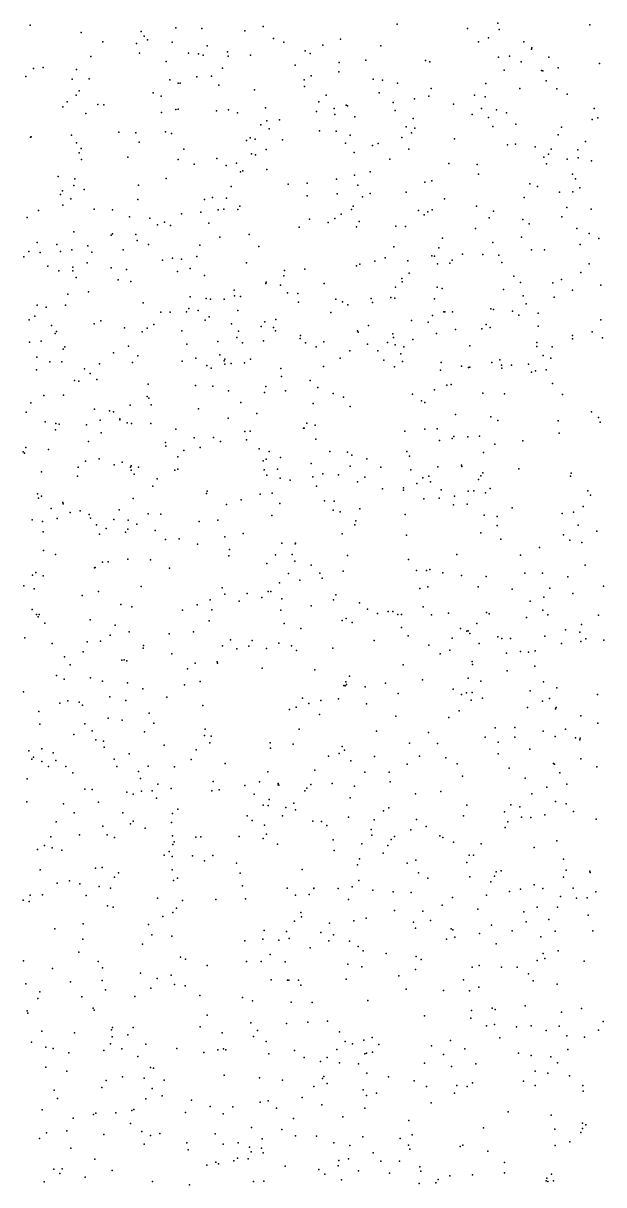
# Model space of a CAD drawing. Extents: x 2 to 99999, y 0 to 49999.
# Drawn here: x 87501 to 93745, y 37499 to 49996 of the extents above; entities that cross this region are included whole.
import ezdxf

# ---------------------------------------------------------------- set-up
doc = ezdxf.new("R2010")
doc.units = 0
doc.header["$MEASUREMENT"] = 0
doc.layers.add('points', color=50, linetype='Continuous')

msp = doc.modelspace()

# ---------------------------------------------------------------- linework, layer by layer
at = {"layer": 'points', "color": 3}
for p in [(92604, 49996, 1), (87576, 49975, 53), (88123, 49895, 77), (88768, 49909, 14), (89141, 49948, 16), (89423, 49941, 8), (89886, 49913, 58), (90080, 49963, 76), (91524, 49987, 1), (92279, 49941, 85), (92619, 49929, 61), (93597, 49980, 35), (88357, 49798, 88), (88719, 49778, 50), (88800, 49856, 65), (88836, 49819, 22), (89103, 49792, 86), (89478, 49755, 58), (90194, 49833, 12), (90304, 49791, 6), (90724, 49760, 51), (90912, 49825, 39), (91349, 49753, 35), (92396, 49797, 67), (92505, 49840, 95), (92886, 49797, 72), (88228, 49640, 76), (88753, 49674, 91), (89278, 49675, 48), (89387, 49669, 19), (89436, 49652, 71), (89699, 49690, 90), (89706, 49643, 51), (89944, 49653, 51), (90534, 49698, 81), (90586, 49670, 39), (92614, 49631, 69), (92731, 49643, 37), (92967, 49718, 37), (92972, 49731, 66), (93155, 49630, 24), (87611, 49508, 35), (87717, 49520, 45), (88075, 49500, 69), (89038, 49586, 40), (89643, 49513, 25), (90426, 49544, 99), (90899, 49575, 18), (91186, 49600, 14), (91828, 49596, 42), (91873, 49582, 84), (92675, 49492, 26), (92857, 49582, 55), (93255, 49517, 31), (93698, 49562, 23), (87528, 49424, 88), (88029, 49396, 5), (88211, 49400, 44), (89079, 49388, 44), (89368, 49421, 14), (89527, 49427, 69), (90524, 49386, 44), (90599, 49432, 52), (90894, 49472, 49), (91266, 49393, 80), (91365, 49385, 42), (93076, 49488, 50), (93090, 49485, 81), (93125, 49377, 37), (88103, 49270, 83), (88899, 49246, 40), (89167, 49353, 89), (89190, 49350, 91), (89604, 49331, 2), (89988, 49281, 52), (90525, 49317, 37), (91328, 49246, 42), (91526, 49350, 54), (91888, 49295, 22), (92478, 49347, 79), (92844, 49296, 90), (93240, 49291, 64), (87975, 49151, 89), (88072, 49224, 86), (88302, 49123, 5), (88368, 49117, 75), (88983, 49210, 33), (90680, 49152, 42), (90758, 49224, 73), (90975, 49114, 30), (91479, 49142, 68), (91711, 49184, 75), (91864, 49210, 16), (92128, 49125, 10), (92353, 49224, 52), (92468, 49205, 6), (93351, 49235, 32), (87928, 49096, 23), (88175, 49025, 37), (88988, 49036, 17), (89143, 49067, 13), (89168, 49073, 45), (89579, 49054, 21), (89709, 49065, 35), (89806, 49032, 89), (90105, 49087, 0), (90655, 49045, 21), (90844, 49079, 41), (90854, 49015, 74), (90987, 49109, 78), (91501, 49059, 34), (92330, 49014, 94), (92429, 49079, 25), (92590, 49065, 94), (92700, 49033, 14), (93643, 49079, 16), (90058, 48905, 53), (90122, 48947, 76), (90258, 48956, 23), (91068, 48988, 35), (91618, 48881, 48), (91694, 48972, 53), (91712, 48869, 94), (92505, 48984, 57), (92553, 48885, 66), (92800, 48910, 68), (93289, 48878, 82), (93620, 48960, 12), (93680, 48979, 7), (87580, 48770, 99), (87588, 48775, 34), (88020, 48793, 23), (88531, 48826, 86), (88711, 48818, 75), (89030, 48828, 61), (89096, 48810, 9), (89942, 48764, 87), (89997, 48749, 14), (90146, 48862, 7), (90290, 48742, 44), (90687, 48837, 61), (90867, 48835, 20), (91018, 48792, 3), (91572, 48767, 48), (91676, 48816, 70), (92138, 48751, 4), (93256, 48796, 6), (88074, 48709, 37), (88124, 48650, 22), (88749, 48716, 9), (89228, 48643, 15), (89904, 48735, 14), (90113, 48637, 78), (90966, 48705, 55), (91258, 48680, 95), (91317, 48702, 20), (91649, 48641, 35), (92711, 48689, 36), (92797, 48696, 21), (93009, 48665, 41), (93179, 48641, 70), (93467, 48633, 59), (93549, 48723, 12), (88102, 48601, 41), (88129, 48532, 85), (88627, 48555, 34), (89167, 48531, 38), (89582, 48540, 57), (89794, 48492, 27), (89957, 48593, 62), (89999, 48579, 74), (91059, 48605, 61), (91444, 48535, 2), (93099, 48556, 23), (93152, 48588, 42), (93350, 48535, 56), (93469, 48549, 41), (93613, 48516, 40), (89339, 48479, 69), (89685, 48464, 71), (89837, 48399, 62), (89864, 48409, 52), (90121, 48423, 41), (91231, 48396, 71), (92077, 48487, 56), (92382, 48477, 82), (92398, 48373, 88), (93130, 48485, 11), (93410, 48374, 34), (87875, 48348, 8), (88046, 48249, 41), (88056, 48324, 10), (88741, 48253, 72), (89037, 48327, 2), (90349, 48266, 0), (90556, 48274, 95), (90871, 48320, 59), (91063, 48363, 97), (91099, 48254, 84), (91819, 48286, 15), (91897, 48301, 24), (92951, 48268, 15), (93033, 48241, 99), (93441, 48322, 31), (87901, 48153, 5), (87922, 48194, 13), (88156, 48208, 36), (89538, 48122, 6), (89736, 48239, 68), (90556, 48139, 34), (90877, 48160, 27), (91151, 48128, 58), (91231, 48164, 68), (91621, 48180, 77), (92890, 48121, 77), (93268, 48180, 11), (93414, 48181, 18), (93487, 48224, 8), (87927, 48038, 48), (88014, 48108, 43), (88264, 47997, 33), (88462, 47990, 42), (88734, 48099, 55), (89452, 48101, 42), (89597, 47990, 58), (89657, 47997, 9), (89687, 48113, 88), (89810, 47993, 70), (89832, 48030, 85), (91032, 47994, 54), (91048, 48028, 84), (92032, 48106, 76), (92377, 48029, 69), (93348, 48013, 21), (93610, 47996, 19), (87545, 47905, 83), (87667, 47981, 54), (88643, 47912, 84), (88862, 47899, 43), (89205, 47944, 7), (89410, 47963, 45), (90580, 47887, 34), (90852, 47897, 70), (90920, 47943, 5), (91115, 47865, 10), (91754, 47981, 100), (91815, 47934, 18), (91854, 47969, 78), (91898, 47987, 39), (92512, 47901, 22), (92559, 47976, 84), (92876, 47884, 90), (93295, 47913, 57), (88045, 47752, 51), (88944, 47827, 91), (89020, 47855, 35), (89086, 47820, 34), (89496, 47847, 16), (90470, 47802, 75), (90782, 47854, 1), (91087, 47805, 39), (91507, 47813, 4), (91611, 47808, 13), (92367, 47788, 76), (92943, 47837, 60), (93456, 47789, 58), (87650, 47638, 36), (88448, 47718, 2), (88460, 47730, 74), (88712, 47722, 26), (88725, 47660, 99), (88850, 47616, 13), (89614, 47696, 10), (89931, 47722, 80), (92010, 47683, 89), (92553, 47639, 71), (92862, 47693, 69), (93493, 47615, 1), (93588, 47734, 71), (93692, 47682, 78), (87560, 47540, 85), (87682, 47530, 66), (87864, 47614, 37), (87902, 47540, 14), (88025, 47557, 9), (88196, 47602, 44), (88239, 47533, 87), (88575, 47560, 88), (89399, 47607, 13), (90035, 47595, 31), (91486, 47591, 62), (91896, 47494, 71), (91925, 47491, 64), (91972, 47581, 79), (92224, 47512, 25), (92446, 47508, 77), (92618, 47501, 4), (92968, 47560, 42), (93109, 47558, 26), (87506, 47484, 0), (87767, 47384, 6), (88035, 47371, 62), (88188, 47420, 66), (89000, 47448, 81), (89105, 47467, 97), (89204, 47457, 90), (89370, 47488, 56), (89904, 47417, 87), (91085, 47386, 19), (91123, 47405, 98), (91281, 47438, 92), (91393, 47472, 22), (91636, 47439, 60), (91956, 47409, 62), (92089, 47414, 13), (92114, 47446, 37), (92648, 47422, 56), (93588, 47407, 43), (87885, 47332, 52), (88034, 47334, 50), (88070, 47259, 4), (88447, 47363, 16), (88611, 47347, 45), (89162, 47327, 10), (89298, 47359, 42), (89450, 47282, 21), (90305, 47277, 13), (90310, 47335, 5), (90529, 47351, 94), (91574, 47249, 56), (91651, 47308, 28), (92778, 47276, 74), (93499, 47315, 95), (88521, 47234, 82), (88660, 47218, 30), (89768, 47125, 95), (90109, 47196, 37), (90113, 47210, 20), (90269, 47179, 99), (90738, 47195, 77), (91506, 47158, 38), (91576, 47215, 35), (91954, 47157, 52), (92008, 47143, 60), (92667, 47131, 28), (92849, 47207, 10), (93196, 47203, 36), (93289, 47238, 39), (93408, 47123, 80), (93712, 47180, 35), (87980, 47082, 91), (88204, 47105, 26), (89296, 47053, 32), (89469, 47036, 82), (89516, 47029, 71), (89662, 47029, 35), (89774, 47062, 57), (89837, 47057, 33), (90342, 47095, 52), (90454, 47088, 10), (90460, 46997, 22), (90862, 47027, 68), (90936, 46998, 91), (91243, 47036, 43), (91256, 46992, 71), (91454, 47044, 55), (91498, 47037, 6), (91925, 47031, 54), (92879, 47064, 43), (93212, 47049, 13), (87652, 46962, 94), (87747, 46941, 10), (87954, 46963, 36), (88792, 46987, 18), (88982, 46889, 69), (89081, 46889, 7), (89258, 46891, 15), (89281, 46928, 13), (89382, 46905, 65), (89811, 46905, 94), (90809, 46884, 87), (90992, 46966, 91), (92024, 46890, 38), (92036, 46892, 81), (92118, 46892, 57), (92529, 46924, 17), (92560, 46915, 50), (92763, 46900, 57), (92911, 46977, 26), (93039, 46877, 69), (87566, 46806, 33), (87626, 46846, 78), (87806, 46746, 71), (88265, 46763, 39), (88335, 46794, 37), (88905, 46756, 44), (89458, 46803, 100), (89501, 46836, 75), (89741, 46764, 3), (90098, 46785, 65), (90219, 46808, 87), (91216, 46745, 34), (91677, 46798, 87), (91855, 46780, 21), (91904, 46851, 25), (92481, 46755, 29), (92833, 46856, 11), (93715, 46804, 5), (87845, 46659, 85), (87858, 46681, 44), (88591, 46718, 3), (88782, 46677, 64), (88835, 46714, 10), (89208, 46686, 14), (89798, 46615, 78), (89818, 46682, 77), (90059, 46734, 3), (90193, 46723, 12), (90213, 46688, 56), (90484, 46636, 4), (91096, 46687, 84), (91102, 46672, 79), (91477, 46653, 53), (91484, 46616, 66), (91947, 46660, 29), (92152, 46700, 77), (92435, 46710, 64), (92522, 46723, 45), (93038, 46737, 48), (93408, 46635, 40), (93620, 46676, 76), (87568, 46565, 92), (87693, 46576, 77), (87947, 46514, 61), (88634, 46521, 35), (89262, 46543, 22), (89595, 46573, 24), (89860, 46557, 80), (90084, 46581, 57), (90481, 46603, 15), (90537, 46558, 38), (90651, 46516, 71), (90733, 46567, 36), (91205, 46542, 96), (91419, 46561, 25), (91502, 46536, 16), (91593, 46513, 71), (91692, 46593, 83), (92304, 46524, 19), (93024, 46519, 41), (93025, 46561, 26), (93190, 46513, 13), (93410, 46602, 46), (93731, 46610, 10), (87646, 46402, 87), (87931, 46489, 85), (88473, 46451, 17), (88734, 46417, 72), (89356, 46393, 44), (89617, 46427, 34), (89661, 46365, 27), (89671, 46382, 15), (89946, 46381, 70), (90911, 46392, 86), (91014, 46472, 6), (91314, 46473, 57), (91381, 46372, 78), (91563, 46440, 53), (92628, 46374, 50), (93092, 46420, 46), (93175, 46393, 35), (87643, 46267, 2), (87787, 46354, 20), (87915, 46354, 75), (88161, 46277, 2), (88321, 46331, 19), (88677, 46346, 86), (89209, 46361, 3), (89475, 46315, 5), (89523, 46284, 27), (89669, 46327, 2), (89736, 46337, 59), (89881, 46344, 6), (90272, 46281, 1), (90732, 46303, 11), (91495, 46299, 56), (91582, 46356, 43), (91989, 46262, 77), (91997, 46345, 52), (92216, 46308, 0), (92290, 46292, 40), (92306, 46296, 3), (92541, 46347, 15), (92646, 46317, 68), (92647, 46287, 47), (92753, 46317, 81), (92935, 46330, 99), (92967, 46241, 24), (93011, 46257, 47), (93126, 46269, 7), (88053, 46152, 64), (88100, 46145, 82), (88221, 46228, 47), (88292, 46165, 45), (90279, 46195, 88), (90586, 46154, 39), (93194, 46121, 70), (87722, 45991, 71), (87934, 45996, 5), (88843, 46112, 93), (89355, 46097, 1), (89540, 46091, 94), (89708, 46042, 52), (90096, 46022, 15), (90109, 46088, 12), (90322, 46041, 97), (90668, 46077, 54), (90836, 46014, 64), (91687, 46007, 88), (91923, 46052, 18), (92056, 46102, 77), (92103, 46109, 76), (92444, 46016, 76), (92677, 46010, 22), (93302, 46002, 42), (87584, 45913, 96), (88651, 45888, 64), (88833, 45981, 18), (88853, 45962, 74), (88877, 45891, 33), (89840, 45916, 26), (90619, 45906, 30), (90945, 45975, 76), (91017, 45873, 60), (91784, 45934, 44), (91821, 45916, 88), (87532, 45812, 82), (88269, 45844, 81), (88429, 45827, 37), (88472, 45814, 73), (89387, 45848, 66), (89705, 45746, 22), (90014, 45797, 40), (92149, 45788, 67), (92529, 45761, 0), (93613, 45816, 15), (93688, 45754, 96), (87737, 45708, 19), (87848, 45622, 38), (87853, 45690, 14), (87888, 45683, 20), (88181, 45674, 89), (88329, 45724, 98), (88539, 45739, 76), (88541, 45731, 10), (88619, 45696, 64), (88664, 45689, 1), (88874, 45690, 33), (89143, 45629, 24), (90515, 45639, 16), (90522, 45641, 4), (90552, 45695, 69), (90641, 45672, 78), (91821, 45629, 59), (91954, 45632, 59), (92606, 45721, 13), (93255, 45719, 29), (93705, 45703, 95), (88203, 45496, 75), (88339, 45589, 22), (89340, 45534, 16), (89548, 45539, 72), (89624, 45495, 8), (89885, 45603, 23), (89903, 45515, 57), (89941, 45606, 13), (90649, 45522, 45), (91605, 45608, 47), (91977, 45508, 40), (92115, 45527, 17), (92133, 45550, 46), (92284, 45546, 67), (92407, 45555, 40), (92874, 45503, 25), (93265, 45585, 54), (87501, 45384, 38), (87515, 45369, 84), (87528, 45430, 56), (87771, 45410, 100), (89032, 45485, 49), (89035, 45446, 68), (89230, 45399, 2), (89405, 45432, 44), (90038, 45418, 93), (90145, 45389, 88), (90799, 45389, 79), (90987, 45381, 40), (91626, 45390, 28), (92452, 45377, 95), (92572, 45469, 27), (88172, 45286, 57), (88317, 45311, 25), (88479, 45246, 75), (88566, 45274, 63), (89163, 45330, 22), (90082, 45289, 93), (90114, 45305, 51), (90267, 45325, 88), (90599, 45260, 62), (91037, 45350, 23), (91197, 45309, 60), (91655, 45340, 23), (92215, 45240, 19), (87699, 45170, 73), (88084, 45122, 46), (88093, 45221, 91), (88655, 45221, 44), (88661, 45189, 76), (88663, 45233, 90), (88693, 45145, 75), (88741, 45220, 78), (89130, 45189, 65), (89164, 45198, 7), (90092, 45190, 14), (90121, 45133, 46), (90237, 45200, 44), (90722, 45150, 59), (90892, 45136, 37), (91017, 45231, 8), (91346, 45219, 33), (91670, 45191, 50), (91865, 45124, 100), (91961, 45222, 68), (92217, 45229, 20), (92424, 45127, 29), (92443, 45158, 58), (92831, 45203, 11), (93388, 45122, 1), (93393, 45156, 99), (88895, 45016, 16), (88941, 45094, 89), (90263, 45100, 93), (90372, 45080, 57), (90617, 45115, 70), (90655, 45017, 100), (91097, 45062, 5), (91175, 45114, 55), (91592, 44997, 27), (91735, 45044, 59), (91799, 45104, 86), (91880, 45063, 83), (92396, 45087, 98), (87655, 44934, 3), (87666, 44885, 63), (87698, 44908, 10), (88682, 44883, 45), (89473, 44935, 32), (89478, 44962, 49), (89845, 44868, 94), (90049, 44930, 62), (90178, 44942, 85), (91364, 44988, 59), (91590, 44974, 20), (91811, 44879, 22), (91976, 44887, 25), (91997, 44975, 24), (92141, 44908, 96), (92285, 44961, 83), (92349, 44964, 70), (92473, 44943, 51), (92525, 44990, 19), (93575, 44966, 55), (93603, 44919, 44), (87800, 44775, 19), (87926, 44840, 30), (87931, 44825, 57), (88115, 44751, 86), (88533, 44760, 33), (89687, 44819, 89), (90260, 44829, 99), (90741, 44859, 83), (90833, 44758, 84), (90845, 44853, 62), (91122, 44771, 60), (92128, 44815, 21), (92276, 44822, 35), (92761, 44783, 87), (93523, 44796, 74), (87597, 44655, 22), (87707, 44636, 66), (87865, 44666, 70), (88006, 44732, 88), (88211, 44711, 12), (88226, 44673, 66), (88477, 44657, 58), (88629, 44649, 50), (88845, 44719, 42), (88980, 44716, 90), (89394, 44634, 56), (89594, 44651, 83), (90175, 44701, 33), (90911, 44739, 72), (91080, 44644, 67), (91609, 44712, 46), (92459, 44703, 9), (92597, 44688, 20), (93298, 44721, 77), (93420, 44735, 93), (87717, 44524, 98), (88290, 44598, 45), (88321, 44498, 98), (88393, 44560, 40), (88600, 44519, 31), (88627, 44554, 48), (88724, 44607, 8), (88919, 44538, 65), (89867, 44506, 44), (90931, 44501, 12), (91069, 44598, 99), (92424, 44513, 41), (92600, 44594, 25), (93312, 44493, 33), (93469, 44596, 64), (93671, 44530, 96), (89032, 44443, 75), (89178, 44450, 12), (89375, 44391, 66), (89668, 44470, 60), (90284, 44404, 60), (90425, 44395, 91), (90430, 44402, 70), (91623, 44487, 20), (92637, 44447, 85), (93381, 44434, 6), (93510, 44411, 78), (87720, 44323, 5), (87849, 44281, 59), (89711, 44265, 29), (89721, 44335, 19), (90214, 44277, 4), (90394, 44282, 8), (90987, 44269, 97), (92166, 44282, 34), (92848, 44273, 53), (93054, 44357, 38), (88266, 44138, 11), (88274, 44142, 49), (88354, 44198, 66), (88416, 44200, 8), (88625, 44230, 30), (88869, 44224, 13), (89075, 44133, 70), (90120, 44184, 86), (90424, 44208, 34), (90597, 44164, 14), (91644, 44225, 34), (91875, 44120, 28), (93546, 44165, 26), (87599, 44057, 22), (87638, 44087, 76), (87716, 44052, 20), (90354, 44075, 35), (90475, 44004, 35), (90691, 44080, 24), (90716, 44026, 95), (90943, 44101, 94), (91730, 44107, 60), (91838, 44108, 39), (92013, 44084, 84), (92215, 44053, 89), (92479, 44045, 16), (92895, 44080, 33), (93085, 44081, 96), (93357, 44039, 81), (87508, 43944, 2), (87617, 43910, 29), (88312, 43882, 44), (88768, 43936, 90), (89640, 43920, 56), (90135, 43881, 61), (90165, 43881, 72), (90257, 43974, 21), (91765, 43914, 69), (91853, 43931, 81), (92394, 43932, 91), (92761, 43907, 1), (93164, 43917, 3), (93744, 43940, 80), (88135, 43839, 53), (88549, 43741, 93), (89512, 43791, 60), (89670, 43853, 0), (89822, 43779, 93), (89910, 43860, 52), (90067, 43819, 73), (90281, 43805, 61), (90838, 43793, 39), (90862, 43845, 52), (91117, 43760, 33), (92952, 43779, 10), (93102, 43823, 13), (93411, 43861, 63), (87598, 43689, 3), (87644, 43634, 53), (87671, 43635, 69), (88668, 43718, 63), (89214, 43683, 27), (89371, 43740, 10), (89531, 43686, 32), (90273, 43682, 75), (90599, 43729, 69), (91204, 43691, 57), (91313, 43645, 15), (91427, 43666, 56), (91476, 43667, 10), (91531, 43634, 89), (91569, 43636, 24), (91802, 43716, 71), (91891, 43631, 7), (92076, 43648, 48), (92485, 43656, 21), (92511, 43643, 12), (93090, 43680, 83), (93145, 43630, 46), (93687, 43627, 78), (87661, 43610, 58), (87734, 43542, 30), (88220, 43578, 38), (88491, 43520, 34), (89500, 43566, 9), (90307, 43539, 8), (90933, 43569, 31), (90974, 43593, 13), (91038, 43550, 73), (91569, 43495, 20), (92380, 43537, 79), (92915, 43604, 34), (93505, 43527, 97), (87517, 43384, 66), (88436, 43413, 14), (88639, 43447, 69), (89070, 43428, 38), (89333, 43447, 71), (90487, 43485, 14), (91643, 43405, 63), (92115, 43379, 58), (92204, 43486, 75), (92272, 43455, 57), (92286, 43458, 43), (92303, 43430, 27), (92605, 43396, 80), (92649, 43378, 52), (92743, 43378, 3), (93110, 43401, 80), (93333, 43471, 84), (93486, 43443, 25), (93553, 43373, 39), (87811, 43322, 47), (88189, 43342, 3), (88331, 43349, 23), (88792, 43272, 69), (88796, 43301, 94), (89646, 43299, 38), (89732, 43363, 29), (89798, 43265, 50), (89929, 43294, 75), (89965, 43356, 64), (90118, 43268, 97), (90249, 43325, 97), (90386, 43299, 75), (90442, 43247, 12), (90830, 43274, 88), (91276, 43356, 28), (91862, 43305, 43), (92089, 43251, 85), (92406, 43324, 29), (93007, 43243, 77), (93289, 43323, 98), (93497, 43344, 91), (93745, 43358, 23), (87946, 43179, 27), (88147, 43233, 42), (88563, 43144, 68), (88585, 43148, 12), (88617, 43138, 59), (89101, 43210, 56), (89586, 43124, 78), (91987, 43211, 40), (92330, 43130, 40), (92698, 43219, 22), (92848, 43235, 25), (92934, 43228, 79), (88006, 43095, 78), (89269, 43050, 68), (89349, 43113, 24), (89589, 43111, 24), (90071, 43058, 43), (90638, 43040, 32), (91589, 43093, 7), (92333, 43097, 22), (92707, 43028, 42), (93002, 43078, 81), (87859, 42980, 53), (87940, 42939, 68), (88226, 42955, 52), (88354, 42918, 55), (88623, 42899, 75), (89235, 42877, 20), (89403, 42913, 55), (90951, 42871, 77), (90965, 42866, 91), (90970, 42912, 85), (90977, 42881, 25), (91009, 42972, 43), (91399, 42896, 55), (91794, 42931, 8), (92288, 42951, 8), (92423, 42917, 55), (93096, 42910, 6), (87505, 42802, 41), (88434, 42750, 54), (88788, 42836, 96), (89047, 42747, 37), (91177, 42855, 30), (91533, 42786, 6), (92125, 42833, 94), (92214, 42775, 88), (92268, 42792, 81), (92330, 42797, 13), (92954, 42815, 24), (93241, 42847, 29), (93676, 42774, 17), (87894, 42682, 75), (87981, 42706, 97), (88104, 42691, 54), (88137, 42661, 88), (88604, 42708, 3), (89431, 42657, 29), (90436, 42638, 39), (90503, 42735, 52), (90574, 42678, 11), (90702, 42708, 54), (90892, 42728, 17), (91193, 42672, 86), (92320, 42713, 19), (92440, 42734, 74), (92925, 42636, 39), (93086, 42701, 37), (93161, 42730, 48), (93225, 42620, 29), (93232, 42634, 98), (87668, 42590, 2), (88414, 42520, 70), (88564, 42497, 37), (88855, 42575, 94), (90364, 42614, 38), (90689, 42559, 37), (91509, 42542, 26), (92077, 42525, 69), (92190, 42598, 22), (93497, 42544, 69), (87679, 42455, 82), (88163, 42459, 95), (88241, 42383, 38), (88805, 42373, 35), (88904, 42466, 86), (89458, 42400, 58), (90468, 42402, 46), (91300, 42380, 59), (91861, 42367, 43), (92577, 42417, 16), (92787, 42420, 12), (93094, 42378, 93), (93333, 42401, 32), (93681, 42466, 4), (88045, 42344, 68), (88281, 42285, 67), (88365, 42272, 77), (89451, 42333, 33), (89507, 42254, 67), (89521, 42325, 51), (90156, 42253, 49), (91654, 42251, 92), (91957, 42248, 47), (92470, 42314, 68), (92609, 42261, 81), (92790, 42315, 83), (93223, 42323, 64), (93442, 42309, 12), (93486, 42285, 37), (93490, 42305, 15), (87562, 42169, 60), (87700, 42189, 21), (87824, 42147, 24), (88371, 42206, 73), (88641, 42134, 55), (89018, 42228, 2), (89361, 42180, 25), (90159, 42198, 29), (90405, 42241, 10), (90900, 42140, 68), (90930, 42215, 94), (90957, 42174, 21), (92611, 42136, 78), (92949, 42186, 4), (87594, 42078, 3), (87610, 42099, 67), (87700, 42053, 91), (87772, 41999, 46), (87851, 42063, 50), (87958, 41998, 57), (88480, 42080, 6), (88506, 41998, 15), (88845, 42002, 39), (89128, 41997, 79), (89309, 42075, 47), (89674, 42033, 56), (90784, 42111, 69), (91026, 42061, 8), (91279, 42107, 45), (91629, 42023, 61), (91764, 42109, 36), (92047, 42094, 39), (92170, 42027, 52), (93206, 42030, 5), (93217, 42026, 86), (93498, 42083, 94), (93672, 41996, 30), (87544, 41867, 41), (88035, 41931, 57), (88741, 41946, 54), (88762, 41870, 2), (90131, 41941, 13), (90639, 41959, 36), (91174, 41940, 65), (91437, 41939, 51), (92224, 41896, 18), (92729, 41981, 94), (92899, 41874, 33), (93273, 41933, 0), (88165, 41756, 43), (88242, 41752, 68), (88947, 41808, 85), (89092, 41762, 88), (89545, 41838, 43), (89609, 41749, 72), (89884, 41796, 0), (90041, 41833, 84), (90242, 41803, 32), (90244, 41817, 84), (90249, 41799, 41), (90552, 41768, 17), (90593, 41804, 41), (90823, 41815, 10), (91063, 41787, 27), (91449, 41834, 91), (93134, 41777, 31), (93348, 41810, 63), (87538, 41619, 41), (88312, 41617, 38), (88614, 41724, 67), (88683, 41700, 84), (88773, 41733, 78), (88888, 41736, 8), (88936, 41657, 62), (89531, 41736, 83), (89986, 41701, 48), (90145, 41643, 64), (90531, 41736, 13), (91019, 41664, 37), (91720, 41704, 95), (91991, 41729, 29), (92971, 41706, 17), (93227, 41622, 84), (87933, 41599, 42), (88048, 41501, 85), (88571, 41502, 97), (89105, 41493, 45), (89164, 41541, 68), (90082, 41582, 82), (90135, 41579, 62), (90325, 41558, 74), (90411, 41605, 91), (90428, 41532, 9), (91377, 41522, 57), (91432, 41556, 48), (92273, 41583, 49), (92678, 41512, 0), (92744, 41587, 16), (92843, 41564, 15), (93340, 41598, 69), (93419, 41514, 51), (87856, 41403, 81), (88653, 41382, 24), (88685, 41410, 39), (89096, 41397, 93), (89910, 41469, 49), (89964, 41420, 28), (90097, 41369, 99), (90288, 41467, 16), (90615, 41410, 15), (90708, 41407, 46), (90999, 41456, 80), (91275, 41427, 54), (91730, 41428, 67), (92237, 41469, 86), (92712, 41405, 30), (92861, 41454, 96), (92961, 41452, 18), (93112, 41479, 72), (93664, 41433, 77), (87797, 41241, 71), (88105, 41265, 18), (88358, 41359, 68), (88405, 41265, 44), (88814, 41337, 35), (89107, 41254, 6), (89822, 41248, 28), (90116, 41270, 17), (90767, 41366, 2), (91243, 41322, 63), (91250, 41259, 13), (91495, 41245, 53), (91671, 41317, 33), (91836, 41355, 38), (91981, 41253, 95), (92686, 41342, 39), (87729, 41148, 76), (87813, 41123, 69), (88482, 41234, 45), (89109, 41159, 18), (89123, 41188, 17), (89358, 41240, 95), (89411, 41241, 62), (90080, 41226, 3), (90235, 41165, 87), (90833, 41212, 46), (91142, 41166, 93), (91423, 41151, 86), (91460, 41213, 38), (92014, 41236, 29), (92129, 41186, 64), (92425, 41169, 67), (92997, 41128, 37), (93240, 41199, 69), (87656, 41106, 16), (87917, 41100, 55), (89016, 41045, 60), (89069, 41085, 15), (89103, 41030, 1), (89323, 41037, 71), (89540, 41042, 8), (90845, 41095, 23), (91119, 41007, 48), (91371, 41068, 57), (92299, 41044, 6), (92344, 41046, 36), (93313, 41003, 13), (87684, 40888, 52), (88279, 40904, 29), (88351, 40913, 24), (89104, 40886, 86), (89450, 40984, 31), (89794, 40961, 2), (90502, 40892, 99), (91096, 40941, 62), (91630, 40958, 99), (91723, 40990, 95), (92273, 40966, 96), (92643, 40876, 46), (93342, 40884, 42), (93595, 40873, 14), (87865, 40745, 83), (87999, 40770, 27), (88484, 40809, 15), (88524, 40857, 71), (89118, 40772, 15), (89160, 40798, 80), (89835, 40851, 62), (91109, 40774, 81), (91751, 40855, 60), (91852, 40797, 73), (92305, 40812, 66), (92529, 40760, 3), (92571, 40818, 51), (92587, 40865, 30), (93312, 40808, 67), (93600, 40860, 53), (87574, 40616, 8), (87710, 40617, 91), (88111, 40736, 6), (88319, 40710, 14), (88440, 40691, 68), (89859, 40715, 73), (90340, 40689, 75), (90577, 40622, 69), (90625, 40690, 36), (90626, 40687, 12), (90887, 40688, 95), (91040, 40703, 82), (91261, 40668, 89), (91479, 40651, 54), (91674, 40645, 20), (92731, 40655, 67), (92850, 40678, 15), (92996, 40725, 15), (93091, 40687, 66), (93416, 40689, 94), (93660, 40651, 47), (87502, 40561, 95), (87566, 40546, 60), (88177, 40613, 90), (88407, 40500, 3), (88945, 40584, 88), (89214, 40559, 35), (89572, 40567, 25), (89892, 40576, 59), (90430, 40616, 98), (91000, 40567, 75), (92007, 40506, 1), (92119, 40591, 25), (92483, 40614, 60), (93280, 40601, 33), (93452, 40582, 8), (93566, 40585, 56), (88468, 40487, 52), (89002, 40386, 96), (89111, 40427, 57), (89148, 40477, 77), (90486, 40428, 67), (90494, 40383, 25), (91188, 40369, 79), (91495, 40451, 93), (91798, 40444, 23), (92391, 40463, 36), (92884, 40436, 20), (93027, 40485, 65), (93247, 40487, 30), (93577, 40401, 84), (87840, 40252, 82), (88145, 40305, 40), (88849, 40299, 78), (90418, 40337, 88), (90794, 40315, 32), (91056, 40338, 44), (91698, 40324, 15), (91721, 40261, 43), (91883, 40343, 21), (92105, 40252, 42), (92123, 40242, 98), (92538, 40294, 21), (92911, 40327, 65), (93153, 40354, 32), (88141, 40142, 53), (88883, 40188, 24), (89098, 40175, 10), (89885, 40122, 11), (90079, 40143, 96), (90094, 40236, 34), (90251, 40131, 92), (90331, 40223, 18), (90362, 40148, 4), (90703, 40212, 54), (90789, 40124, 26), (90837, 40188, 73), (91010, 40120, 37), (92055, 40143, 36), (92144, 40165, 18), (92407, 40204, 90), (92759, 40233, 32), (93069, 40166, 82), (93222, 40228, 23), (93626, 40230, 41), (88100, 40002, 70), (88783, 40088, 53), (90587, 40049, 34), (91103, 40064, 81), (91158, 40016, 42), (92587, 40091, 50), (93254, 40017, 71), (87504, 39908, 74), (88306, 39900, 19), (89193, 39948, 57), (89248, 39926, 71), (89904, 39902, 6), (90061, 39902, 57), (90156, 39977, 83), (90318, 39897, 11), (90993, 39873, 37), (91404, 39988, 27), (91727, 39955, 83), (91781, 39923, 65), (93029, 39912, 34), (93093, 39989, 53), (93113, 39934, 45), (93534, 39906, 28), (87816, 39827, 77), (88353, 39832, 95), (88761, 39776, 33), (89091, 39756, 52), (89478, 39858, 93), (91144, 39844, 49), (91542, 39746, 41), (91720, 39817, 9), (92328, 39841, 9), (92404, 39859, 92), (92645, 39842, 33), (92813, 39840, 9), (92937, 39768, 12), (87530, 39660, 9), (88009, 39683, 57), (88349, 39698, 37), (88941, 39719, 6), (89128, 39654, 60), (89244, 39640, 13), (90169, 39704, 46), (90344, 39700, 45), (90356, 39702, 6), (90461, 39701, 39), (90486, 39648, 99), (90974, 39712, 81), (92237, 39703, 95), (92402, 39624, 3), (92987, 39692, 11), (93243, 39657, 85), (87658, 39502, 14), (87681, 39575, 56), (88130, 39521, 19), (88386, 39596, 33), (88702, 39524, 15), (88874, 39614, 1), (89401, 39536, 12), (89860, 39515, 86), (91619, 39604, 56), (92020, 39588, 41), (92300, 39587, 71), (87542, 39371, 24), (88254, 39401, 94), (88265, 39376, 75), (89967, 39479, 83), (90384, 39465, 26), (90607, 39462, 18), (91206, 39483, 47), (92324, 39374, 1), (92544, 39400, 66), (92577, 39385, 10), (92899, 39426, 68), (93504, 39394, 40), (87549, 39344, 33), (89480, 39325, 36), (89950, 39243, 69), (90563, 39249, 48), (90773, 39259, 10), (91817, 39316, 92), (92315, 39292, 39), (93289, 39355, 29), (93738, 39256, 23), (87700, 39152, 60), (88053, 39134, 97), (88451, 39167, 83), (88462, 39191, 43), (88682, 39192, 70), (89405, 39198, 37), (89642, 39134, 36), (90022, 39160, 49), (90334, 39233, 1), (90902, 39144, 14), (92483, 39209, 41), (92571, 39225, 7), (92808, 39197, 8), (92964, 39208, 69), (93124, 39158, 13), (93266, 39205, 23), (93689, 39161, 100), (87591, 39033, 82), (88438, 39016, 85), (88457, 39092, 77), (88626, 39114, 61), (88821, 39011, 43), (89978, 39094, 47), (90114, 39042, 56), (90963, 39040, 43), (91043, 39017, 1), (91163, 39054, 3), (91253, 39082, 71), (91325, 39008, 24), (91894, 38994, 49), (92098, 39052, 62), (92626, 39081, 18), (93348, 39103, 89), (93538, 39089, 38), (87743, 38980, 70), (87823, 38964, 70), (87991, 38918, 0), (88367, 38944, 23), (88562, 38960, 55), (88732, 38879, 61), (89152, 38966, 37), (89443, 38921, 30), (89593, 38950, 32), (89655, 38963, 0), (89679, 38952, 9), (90144, 38909, 77), (90418, 38944, 26), (90522, 38869, 94), (90771, 38869, 6), (90874, 38956, 85), (91176, 38908, 69), (91193, 38916, 87), (91256, 38927, 29), (92021, 38901, 15), (92249, 38963, 37), (92829, 38914, 44), (92964, 38889, 97), (93176, 38874, 4), (93359, 38955, 58), (87745, 38763, 31), (88870, 38761, 60), (88901, 38752, 21), (90697, 38824, 77), (90903, 38812, 49), (91108, 38800, 72), (91818, 38806, 57), (92107, 38773, 53), (92369, 38801, 37), (93248, 38812, 22), (87971, 38720, 73), (88394, 38622, 83), (88570, 38659, 75), (88800, 38645, 7), (89018, 38624, 31), (89661, 38677, 2), (90043, 38651, 5), (90289, 38624, 84), (90719, 38641, 50), (90734, 38663, 25), (91196, 38700, 87), (91431, 38662, 96), (93007, 38720, 64), (93145, 38701, 20), (93376, 38672, 73), (87835, 38516, 50), (88346, 38546, 55), (88887, 38534, 72), (90627, 38555, 6), (90769, 38588, 64), (91156, 38520, 76), (91706, 38616, 19), (91837, 38557, 67), (92165, 38567, 72), (92277, 38558, 31), (92332, 38595, 17), (92883, 38613, 45), (93009, 38566, 2), (93520, 38566, 45), (93523, 38506, 92), (87871, 38426, 81), (88821, 38424, 5), (88995, 38455, 38), (89311, 38411, 70), (90050, 38388, 78), (90137, 38402, 78), (90502, 38438, 75), (91194, 38461, 71), (91301, 38483, 82), (91887, 38380, 82), (92141, 38483, 16), (87704, 38305, 12), (88257, 38255, 25), (88282, 38268, 5), (88496, 38274, 56), (88670, 38297, 90), (88689, 38308, 70), (89248, 38277, 32), (89510, 38342, 62), (89652, 38264, 23), (89754, 38336, 25), (90224, 38322, 1), (90711, 38358, 2), (91174, 38324, 2), (92718, 38285, 95), (93179, 38248, 61), (88038, 38214, 40), (88654, 38159, 47), (90407, 38212, 37), (90940, 38230, 7), (91649, 38192, 94), (93516, 38161, 79), (93551, 38144, 34), (87676, 37996, 19), (87753, 38057, 59), (87969, 38079, 57), (88369, 38039, 69), (88776, 38074, 55), (88871, 38031, 7), (88970, 38050, 6), (89566, 38049, 50), (89955, 38116, 63), (90072, 37993, 48), (90282, 38095, 100), (90428, 38024, 2), (90654, 38021, 92), (91152, 38016, 78), (91557, 37996, 0), (91685, 38038, 62), (92451, 38113, 91), (93218, 38097, 78), (93497, 38060, 19), (93515, 38106, 19), (88012, 37894, 81), (88801, 37937, 4), (89261, 37949, 34), (89275, 37874, 69), (89652, 37936, 98), (89813, 37949, 15), (89936, 37905, 50), (90062, 37892, 88), (90840, 37949, 63), (91015, 37921, 63), (91645, 37925, 2), (91661, 37881, 46), (92201, 37910, 87), (92231, 37925, 40), (93221, 37921, 85), (93380, 37961, 12), (88271, 37775, 3), (89571, 37742, 33), (89766, 37755, 37), (89807, 37785, 66), (89920, 37780, 12), (89951, 37852, 29), (90080, 37844, 32), (90896, 37762, 97), (90998, 37779, 42), (91266, 37842, 91), (91348, 37752, 92), (91547, 37754, 70), (92499, 37861, 12), (87829, 37667, 2), (87894, 37620, 61), (87920, 37669, 86), (88459, 37652, 87), (89476, 37711, 27), (89600, 37726, 87), (90318, 37699, 82), (90680, 37663, 32), (90889, 37704, 73), (91107, 37649, 39), (91441, 37625, 18), (91768, 37692, 13), (91776, 37646, 81), (92677, 37738, 48), (92678, 37626, 95), (87727, 37529, 46), (88168, 37580, 24), (88891, 37533, 49), (89288, 37499, 75), (89976, 37533, 46), (90090, 37539, 40), (90745, 37615, 51), (90924, 37554, 34), (91758, 37512, 53), (91938, 37520, 34), (91965, 37557, 68), (92091, 37594, 27), (92333, 37607, 28), (93125, 37542, 30), (93133, 37572, 55), (93144, 37533, 94), (93182, 37614, 37), (93206, 37540, 27)]:
    msp.add_point(p, dxfattribs=at)

doc.saveas('drawing.dxf')
